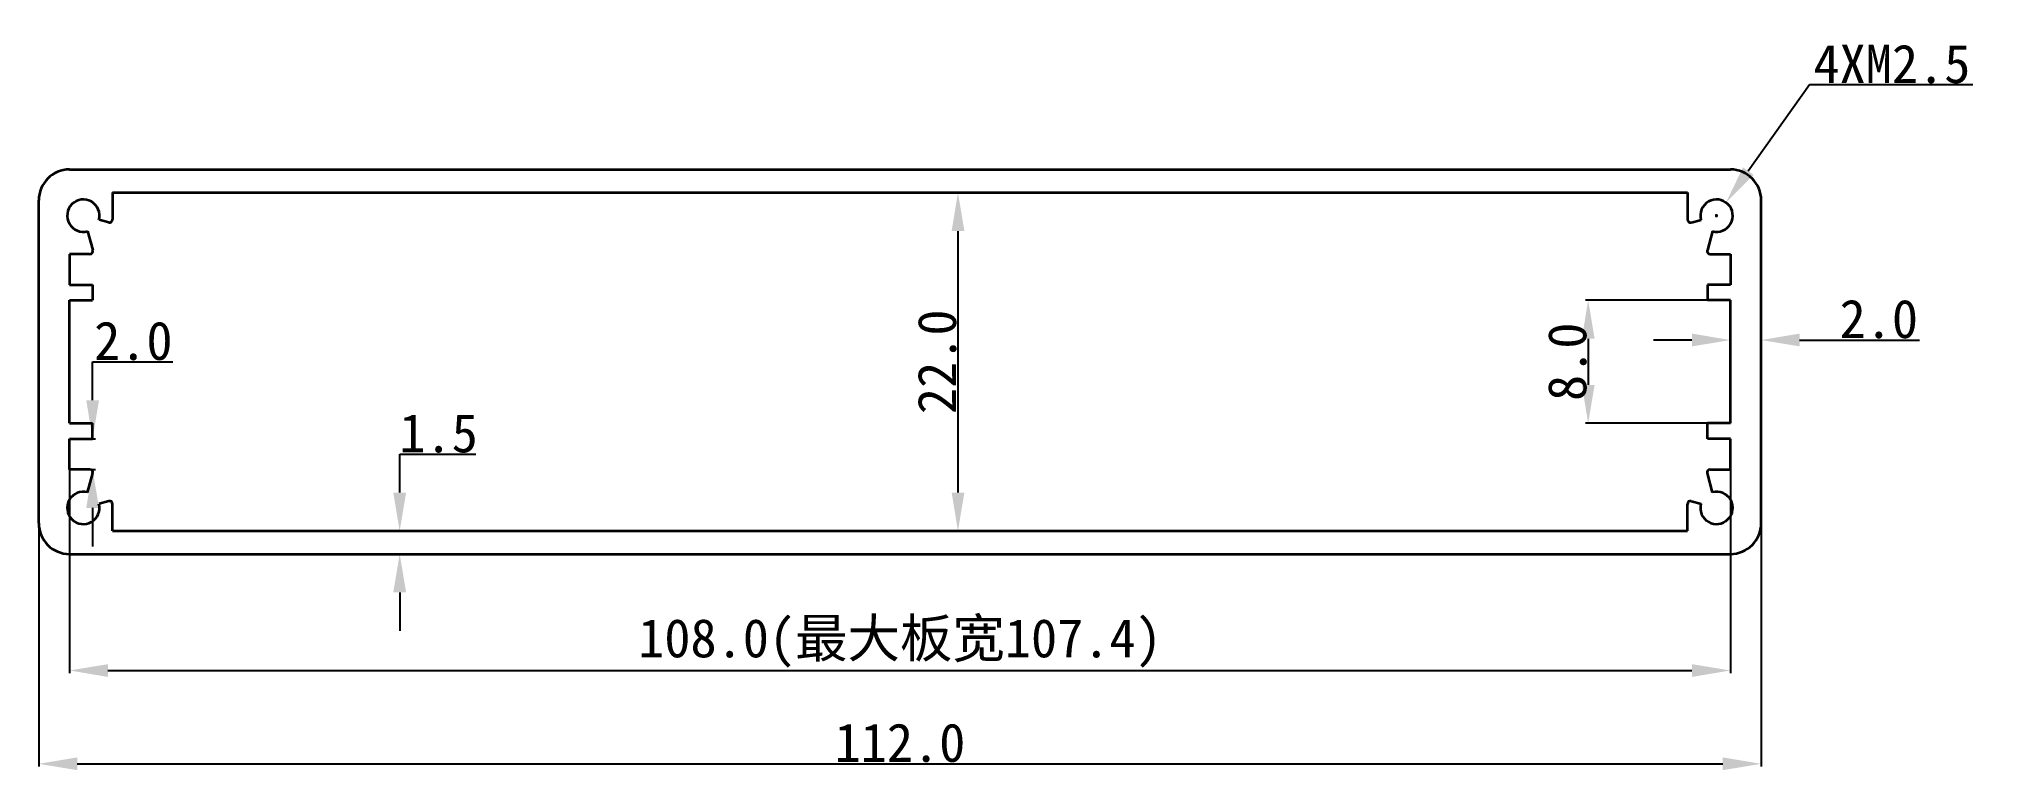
# Model space of a CAD drawing. Header units: inches. Extents: x 216 to 342, y 34 to 82.
import ezdxf

# ---------------------------------------------------------------- set-up
doc = ezdxf.new("R2010")
doc.units = ezdxf.units.IN
doc.header["$MEASUREMENT"] = 0
doc.layers.get('Defpoints').update_dxf_attribs({"color": 3})
doc.layers.add('壳体层', color=7, linetype='Continuous', lineweight=30)
doc.layers.add('标注层', color=7, linetype='Continuous')
doc.layers.add('槽宽标注', color=30, linetype='Continuous')
doc.styles.get("Standard").update_dxf_attribs({"font": 'simhei.ttf'})
doc.dimstyles.get("Standard").update_dxf_attribs({"dimtxt": 2.5, "dimasz": 2.5, "dimexe": 0.18, "dimexo": 0.0625, "dimgap": 0.09, "dimtad": 1, "dimtoh": 1, "dimdec": 1, "dimzin": 0, "dimdsep": 46, "dimtxsty": 'Standard', "dimcen": 0.09, "dimadec": 0, "dimazin": 0, "dimtfac": 1, "dimtdec": 1, "dimtofl": 0, "dimtmove": 0, "dimatfit": 3, "dimfxl": 1, "dimtolj": 1, "dimtzin": 0, "dimarcsym": 0})

# ---------------------------------------------------------------- blocks, each defined once
blk = doc.blocks.new('*D30')
at = {"layer": 'Defpoints', "color": 0}
for p in [(216.18, 55.71), (328.18, 55.71), (328.18, 34.46)]:
    blk.add_point(p, dxfattribs=at)
at = {"layer": '标注层', "color": 0, "lineweight": -2}
for p, q in [((216.18, 55.65), (216.18, 34.28)), ((328.18, 55.65), (328.18, 34.28)), ((218.68, 34.46), (325.68, 34.46))]:
    blk.add_line(p, q, dxfattribs=at)
at = {"layer": '标注层', "color": 0}
for points in [[(218.68, 34.88), (218.68, 34.05), (216.18, 34.46)], [(325.68, 34.88), (325.68, 34.05), (328.18, 34.46)]]:
    blk.add_solid(points, dxfattribs=at)
at = {"layer": '标注层', "color": 0, "insert": (272.18, 35.82), "char_height": 2.5, "attachment_point": 5}
blk.add_mtext('\\A1;112.0', dxfattribs=at)
blk = doc.blocks.new('*D31')
at = {"layer": 'Defpoints', "color": 0}
for p in [(218.18, 54.6), (326.18, 54.6), (326.18, 40.53)]:
    blk.add_point(p, dxfattribs=at)
at = {"layer": '槽宽标注', "color": 0, "lineweight": -2}
for p, q in [((218.18, 54.54), (218.18, 40.35)), ((326.18, 54.54), (326.18, 40.35)), ((220.68, 40.53), (323.68, 40.53))]:
    blk.add_line(p, q, dxfattribs=at)
at = {"layer": '槽宽标注', "color": 0}
for points in [[(220.68, 40.94), (220.68, 40.11), (218.18, 40.53)], [(323.68, 40.94), (323.68, 40.11), (326.18, 40.53)]]:
    blk.add_solid(points, dxfattribs=at)
at = {"layer": '槽宽标注', "color": 0, "insert": (272.18, 42.3), "char_height": 2.5, "attachment_point": 5}
blk.add_mtext('\\A1;108.0(最大板宽107.4)', dxfattribs=at)
blk = doc.blocks.new('*D32')
at = {"layer": 'Defpoints', "color": 0}
for p in [(218.84, 55.6), (219.68, 55.6), (218.84, 53.6)]:
    blk.add_point(p, dxfattribs=at)
at = {"layer": '标注层', "color": 0, "lineweight": -2}
for p, q in [((219.68, 58.1), (219.68, 60.6)), ((219.68, 60.6), (224.89, 60.6)), ((218.9, 55.6), (219.86, 55.6)), ((218.9, 53.6), (219.86, 53.6)), ((219.68, 51.1), (219.68, 48.6))]:
    blk.add_line(p, q, dxfattribs=at)
at = {"layer": '标注层', "color": 0}
for points in [[(219.27, 58.1), (220.1, 58.1), (219.68, 55.6)], [(219.27, 51.1), (220.1, 51.1), (219.68, 53.6)]]:
    blk.add_solid(points, dxfattribs=at)
at = {"layer": '标注层', "color": 0, "insert": (222.33, 61.95), "char_height": 2.5, "attachment_point": 5}
blk.add_mtext('\\A1;2.0', dxfattribs=at)
blk = doc.blocks.new('*D33')
at = {"layer": 'Defpoints', "color": 0}
for p in [(239.65, 49.6), (241.71, 49.6), (241.71, 48.1)]:
    blk.add_point(p, dxfattribs=at)
at = {"layer": '标注层', "color": 0, "lineweight": -2}
for p, q in [((239.65, 52.1), (239.65, 54.6)), ((239.65, 54.6), (244.61, 54.6)), ((241.64, 49.6), (239.47, 49.6)), ((241.64, 48.1), (239.47, 48.1)), ((239.65, 45.6), (239.65, 43.1))]:
    blk.add_line(p, q, dxfattribs=at)
at = {"layer": '标注层', "color": 0}
for points in [[(239.23, 52.1), (240.07, 52.1), (239.65, 49.6)], [(239.23, 45.6), (240.07, 45.6), (239.65, 48.1)]]:
    blk.add_solid(points, dxfattribs=at)
at = {"layer": '标注层', "color": 0, "insert": (242.18, 55.94), "char_height": 2.5, "attachment_point": 5}
blk.add_mtext('\\A1;1.5', dxfattribs=at)
blk = doc.blocks.new('*D34')
at = {"layer": 'Defpoints', "color": 0}
for p in [(326.18, 62.01), (326.18, 60.6), (328.18, 60.6)]:
    blk.add_point(p, dxfattribs=at)
at = {"layer": '标注层', "color": 0, "lineweight": -2}
for p, q in [((323.68, 62.01), (321.18, 62.01)), ((326.18, 60.66), (326.18, 62.19)), ((328.18, 60.66), (328.18, 62.19)), ((330.68, 62.01), (338.48, 62.01))]:
    blk.add_line(p, q, dxfattribs=at)
at = {"layer": '标注层', "color": 0}
for points in [[(323.68, 62.43), (323.68, 61.6), (326.18, 62.01)], [(330.68, 62.43), (330.68, 61.6), (328.18, 62.01)]]:
    blk.add_solid(points, dxfattribs=at)
at = {"layer": '标注层', "color": 0, "insert": (335.83, 63.37), "char_height": 2.5, "attachment_point": 5}
blk.add_mtext('\\A1;2.0', dxfattribs=at)
blk = doc.blocks.new('*D35')
at = {"layer": 'Defpoints', "color": 0}
for p in [(270.79, 71.6), (269.9, 49.6), (275.95, 49.6)]:
    blk.add_point(p, dxfattribs=at)
at = {"layer": '标注层', "color": 0, "lineweight": -2}
for p, q in [((270.85, 71.6), (276.13, 71.6)), ((275.95, 69.1), (275.95, 52.1)), ((269.96, 49.6), (276.13, 49.6))]:
    blk.add_line(p, q, dxfattribs=at)
at = {"layer": '标注层', "color": 0}
for points in [[(275.54, 69.1), (276.37, 69.1), (275.95, 71.6)], [(275.54, 52.1), (276.37, 52.1), (275.95, 49.6)]]:
    blk.add_solid(points, dxfattribs=at)
at = {"layer": '标注层', "color": 0, "insert": (274.6, 60.6), "char_height": 2.5, "attachment_point": 5, "rotation": 90}
blk.add_mtext('\\A1;22.0', dxfattribs=at)
blk = doc.blocks.new('*D36')
at = {"layer": 'Defpoints', "color": 0}
for p in [(325.89, 70.95), (324.68, 69.24)]:
    blk.add_point(p, dxfattribs=at)
at = {"layer": '标注层', "color": 0, "lineweight": -2}
for p, q in [((331.32, 78.61), (327.34, 72.99)), ((341.95, 78.61), (331.32, 78.61)), ((325.19, 70.1), (325.37, 70.1)), ((325.28, 70.01), (325.28, 70.19))]:
    blk.add_line(p, q, dxfattribs=at)
at = {"layer": '标注层', "color": 0}
blk.add_solid([(327, 73.24), (327.68, 72.75), (325.89, 70.95)], dxfattribs=at)
at = {"layer": '标注层', "color": 0, "insert": (336.68, 79.95), "char_height": 2.5, "attachment_point": 5}
blk.add_mtext('\\A1;{\\f@SimHei|b0|i0|c134|p49;4XM2.5}', dxfattribs=at)
blk = doc.blocks.new('*D37')
at = {"layer": 'Defpoints', "color": 0}
for p in [(325.43, 64.6), (316.93, 56.6), (325.43, 56.6)]:
    blk.add_point(p, dxfattribs=at)
at = {"layer": '标注层', "color": 0, "lineweight": -2}
for p, q in [((325.37, 64.6), (316.75, 64.6)), ((316.93, 62.1), (316.93, 59.1)), ((325.37, 56.6), (316.75, 56.6))]:
    blk.add_line(p, q, dxfattribs=at)
at = {"layer": '标注层', "color": 0}
for points in [[(316.52, 62.1), (317.35, 62.1), (316.93, 64.6)], [(316.52, 59.1), (317.35, 59.1), (316.93, 56.6)]]:
    blk.add_solid(points, dxfattribs=at)
at = {"layer": '标注层', "color": 0, "insert": (315.58, 60.6), "char_height": 2.5, "attachment_point": 5, "rotation": 90}
blk.add_mtext('\\A1;8.0', dxfattribs=at)

msp = doc.modelspace()

# ---------------------------------------------------------------- linework, layer by layer
at = {"layer": '壳体层', "color": 7, "linetype": 'Continuous', "lineweight": 35}
for p, q in [((218.18, 73.1), (326.18, 73.1)), ((216.18, 50.1), (216.18, 71.1)), ((220.98, 71.6), (323.38, 71.6)), ((220.98, 71.6), (220.98, 69.85)), ((323.38, 71.6), (323.38, 69.85)), ((328.18, 50.1), (328.18, 71.1)), ((220.73, 69.66), (220.1, 69.83)), ((323.64, 69.66), (324.27, 69.83)), ((219.36, 69.08), (219.69, 67.85)), ((325.01, 69.08), (324.68, 67.85)), ((219.49, 67.6), (218.18, 67.6)), ((218.18, 67.6), (218.18, 65.6)), ((324.87, 67.6), (326.18, 67.6)), ((326.18, 67.6), (326.18, 65.6)), ((218.18, 65.6), (219.68, 65.6)), ((218.18, 56.6), (218.18, 64.6)), ((218.18, 64.6), (219.68, 64.6)), ((219.68, 65.6), (219.68, 64.6)), ((326.18, 65.6), (324.68, 65.6)), ((324.68, 65.6), (324.68, 64.6)), ((326.18, 64.6), (324.68, 64.6)), ((326.18, 56.6), (326.18, 64.6)), ((218.18, 56.6), (219.68, 56.6)), ((218.18, 53.6), (218.18, 55.6)), ((218.18, 55.6), (219.68, 55.6)), ((219.68, 55.6), (219.68, 56.6)), ((324.68, 55.6), (324.68, 56.6)), ((326.18, 56.6), (324.68, 56.6)), ((326.18, 55.6), (324.68, 55.6)), ((326.18, 53.6), (326.18, 55.6)), ((219.49, 53.6), (218.18, 53.6)), ((219.36, 52.11), (219.69, 53.35)), ((325.01, 52.11), (324.68, 53.35)), ((324.87, 53.6), (326.18, 53.6)), ((220.73, 51.54), (220.1, 51.37)), ((220.98, 49.6), (220.98, 51.35)), ((323.38, 49.6), (323.38, 51.35)), ((323.64, 51.54), (324.27, 51.37)), ((220.98, 49.6), (323.38, 49.6)), ((218.18, 48.1), (326.18, 48.1))]:
    msp.add_line(p, q, dxfattribs=at)
for centre, radius, start, end in [((218.18, 71.1), 2, 90, 180), ((326.18, 71.1), 2, 0, 90), ((219.08, 70.1), 1.05, 345, 285), ((325.28, 70.1), 1.05, 255, 195), ((220.78, 69.85), 0.2, 255, 0), ((323.58, 69.85), 0.2, 180, 285), ((219.49, 67.8), 0.2, 270, 15), ((324.87, 67.8), 0.2, 165, 270), ((219.49, 53.4), 0.2, 345, 90), ((324.87, 53.4), 0.2, 90, 195), ((219.08, 51.1), 1.05, 75, 15), ((325.28, 51.1), 1.05, 165, 105), ((220.78, 51.35), 0.2, 0, 105), ((323.58, 51.35), 0.2, 75, 180), ((218.18, 50.1), 2, 180, 270), ((326.18, 50.1), 2, 270, 0)]:
    msp.add_arc(centre, radius, start, end, dxfattribs=at)

# ---------------------------------------------------------------- dimensions: what is measured, and where the dimension line sits
at = {"layer": '标注层'}
dim = msp.add_diameter_dim_2p(p1=(324.68, 69.24), p2=(325.89, 70.95), text='{\\f@SimHei|b0|i0|c134|p49;4XM2.5}', dimstyle='Standard', dxfattribs=at)
dim.commit()
dim.dimension.update_dxf_attribs({"geometry": '*D36', "text_midpoint": (336.68, 78.61), "dimtype": 163})
for base, p1, p2, picture, middle in [((275.95, 49.6), (270.79, 71.6), (269.9, 49.6), '*D35', (274.6, 60.6)), ((316.93, 56.6), (325.43, 64.6), (325.43, 56.6), '*D37', (315.58, 60.6)), ((219.68, 55.6), (218.84, 53.6), (218.84, 55.6), '*D32', (222.33, 61.95)), ((239.65, 49.6), (241.71, 48.1), (241.71, 49.6), '*D33', (242.18, 55.94))]:
    dim = msp.add_linear_dim(base=base, p1=p1, p2=p2, angle=90, dimstyle='Standard', dxfattribs=at)
    dim.commit()
    dim.dimension.update_dxf_attribs({"geometry": picture, "text_midpoint": middle})
for base, p1, p2, picture, middle in [((326.18, 62.01), (328.18, 60.6), (326.18, 60.6), '*D34', (335.83, 62.01)), ((328.18, 34.46), (216.18, 55.71), (328.18, 55.71), '*D30', (272.18, 34.46))]:
    dim = msp.add_linear_dim(base=base, p1=p1, p2=p2, dimstyle='Standard', dxfattribs=at)
    dim.commit()
    dim.dimension.update_dxf_attribs({"geometry": picture, "text_midpoint": middle, "dimtype": 160})
at = {"layer": '槽宽标注'}
dim = msp.add_linear_dim(base=(326.18, 40.53), p1=(218.18, 54.6), p2=(326.18, 54.6), text='<>(最大板宽107.4)', dimstyle='Standard', dxfattribs=at)
dim.commit()
dim.dimension.update_dxf_attribs({"geometry": '*D31', "text_midpoint": (272.18, 40.53), "dimtype": 160})

doc.saveas('drawing.dxf')
